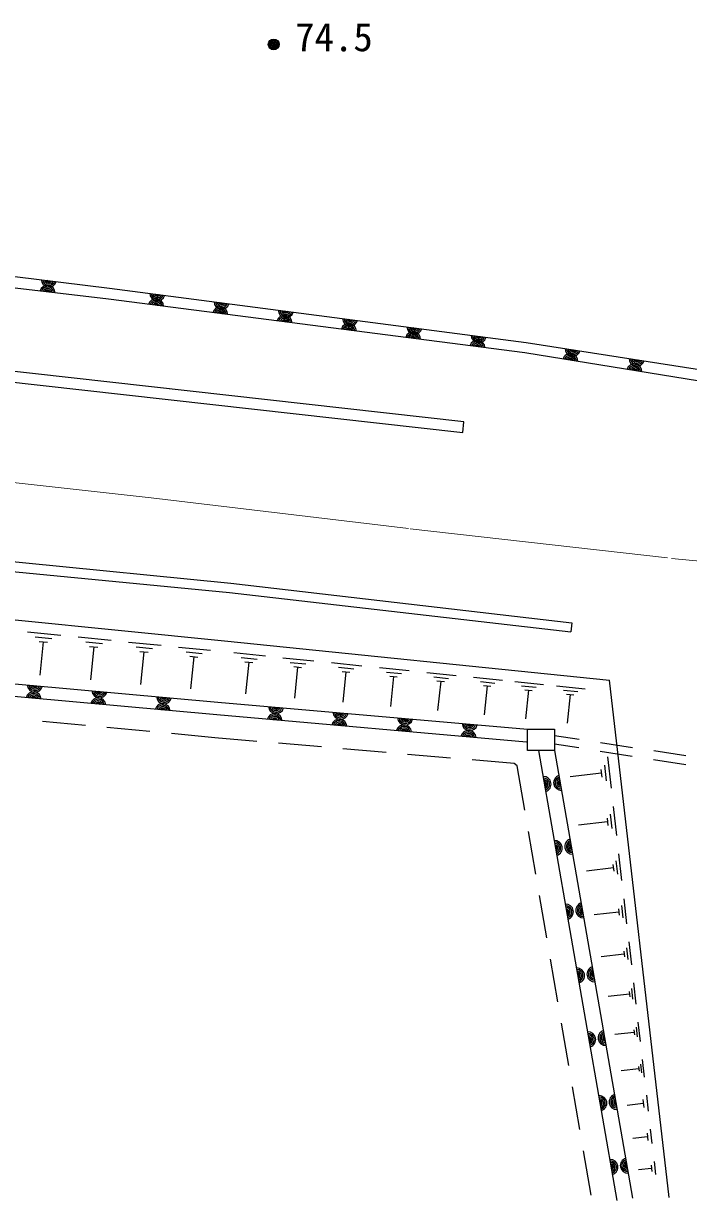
# Model space of a CAD drawing. Units: millimetres, scale not verified. Extents: x 40000 to 680000, y 20000 to 380000.
# Drawn here: x 433727 to 464505, y 252737 to 307243 of the extents above; entities that cross this region are included whole.
import ezdxf
from ezdxf.enums import TextEntityAlignment as Align

# ---------------------------------------------------------------- set-up
doc = ezdxf.new("R2010")
doc.units = ezdxf.units.MM
doc.header["$LTSCALE"] = 1000
doc.linetypes.add('CHAIN', pattern=[18.5, 12, -1.5, 3.5, -1.5])
doc.layers.add('M-BGD', color=7, linetype='Continuous', lineweight=25)
doc.layers.add('M-BMK', color=2, linetype='CHAIN', lineweight=13)
doc.styles.add('ＭＳ ゴシック', font='')
doc.styles.get('ＭＳ ゴシック').set_extended_font_data('MS Gothic')

msp = doc.modelspace()

# ---------------------------------------------------------------- linework, layer by layer
at = {"layer": 'M-BGD'}
for p, q in [((459104, 279495), (459065, 279072)), ((433904, 279069), (435448, 278914)), ((434270, 278837), (435042, 278760)), ((434444, 278625), (434830, 278586)), ((434637, 278605), (434482, 277061)), ((436253, 278833), (437779, 278680)), ((436615, 278604), (437378, 278528)), ((438584, 278599), (440091, 278448)), ((436787, 278394), (437168, 278356)), ((436978, 278375), (436824, 276849)), ((438942, 278373), (439696, 278297)), ((439111, 278165), (439488, 278128)), ((439300, 278147), (439148, 276639)), ((440896, 278367), (442386, 278217)), ((441250, 278143), (441995, 278069)), ((443458, 278109), (444922, 277958)), ((441418, 277938), (441790, 277901)), ((441604, 277920), (441454, 276430)), ((443805, 277888), (444537, 277813)), ((443969, 277686), (444335, 277649)), ((444152, 277667), (444002, 276203)), ((445731, 277875), (447168, 277728)), ((446072, 277659), (446791, 277585)), ((446233, 277461), (446592, 277424)), ((446413, 277442), (446265, 276005)), ((447977, 277645), (449388, 277500)), ((448312, 277432), (449017, 277360)), ((448470, 277238), (448823, 277202)), ((448647, 277220), (448502, 275809)), ((450197, 277417), (451582, 277275)), ((450526, 277208), (451218, 277137)), ((450681, 277018), (451027, 276982)), ((450854, 277000), (450712, 275615)), ((452391, 277192), (453749, 277053)), ((452713, 276987), (453392, 276918)), ((454558, 276970), (455891, 276833)), ((452865, 276800), (453205, 276765)), ((453035, 276783), (452896, 275424)), ((454874, 276769), (455541, 276700)), ((455024, 276585), (455357, 276551)), ((455191, 276568), (455054, 275235)), ((456465, 276774), (457798, 276637)), ((456781, 276573), (457448, 276505)), ((456931, 276389), (457264, 276355)), ((457097, 276372), (456961, 275039)), ((458398, 276576), (459731, 276439)), ((458714, 276375), (459381, 276306)), ((463605, 252879), (460849, 276827)), ((458864, 276191), (459197, 276157)), ((459031, 276174), (458894, 274840)), ((436593, 274733), (434602, 274921)), ((439580, 274451), (437589, 274639)), ((442582, 274168), (440576, 274357)), ((444528, 273999), (442582, 274168)), ((458302, 274276), (459447, 274101)), ((447517, 273740), (445525, 273913)), ((450506, 273481), (448513, 273654)), ((459436, 273692), (458302, 273870)), ((460435, 273949), (461918, 273721)), ((453495, 273222), (451502, 273395)), ((456438, 272967), (454491, 273136)), ((461212, 252737), (457575, 273579)), ((458302, 273579), (461912, 252837)), ((461906, 273305), (460424, 273537)), ((460753, 273286), (460920, 271835)), ((464376, 272918), (462894, 273150)), ((462906, 273569), (464389, 273342)), ((456580, 272864), (456438, 272967)), ((456933, 270810), (456580, 272864)), ((460453, 272700), (460494, 272337)), ((460613, 272902), (460697, 272177)), ((460473, 272519), (459022, 272352)), ((461017, 270988), (461172, 269640)), ((460739, 270444), (460777, 270107)), ((460888, 270632), (460965, 269958)), ((457440, 267854), (457102, 269825)), ((460758, 270275), (459410, 270120)), ((461270, 268796), (461413, 267548)), ((461011, 268292), (461047, 267980)), ((461149, 268466), (461221, 267842)), ((461029, 268136), (459781, 267992)), ((457948, 264897), (457610, 266868)), ((461510, 266706), (461643, 265552)), ((461288, 266095), (460134, 265963)), ((461271, 266240), (461305, 265951)), ((461399, 266401), (461466, 265824)), ((461637, 264431), (461698, 263899)), ((461740, 264712), (461862, 263648)), ((458456, 261940), (458118, 263912)), ((461535, 264149), (460471, 264027)), ((461520, 264282), (461550, 264016)), ((461958, 262810), (462071, 261832)), ((461770, 262293), (460792, 262181)), ((461756, 262415), (461784, 262171)), ((461864, 262552), (461921, 262063)), ((458964, 258984), (458626, 260955)), ((461982, 260635), (462008, 260411)), ((462081, 260760), (462133, 260312)), ((462167, 260996), (462270, 260101)), ((461995, 260523), (461099, 260420)), ((462197, 258936), (462221, 258732)), ((462288, 259050), (462335, 258642)), ((462366, 259267), (462460, 258449)), ((462209, 258834), (461391, 258740)), ((459472, 256027), (459134, 257998)), ((462392, 257410), (462435, 257038)), ((462556, 257617), (462642, 256874)), ((462413, 257224), (461670, 257138)), ((462608, 255688), (461936, 255611)), ((462589, 255856), (462627, 255520)), ((462737, 256043), (462815, 255371)), ((459994, 252987), (459641, 255041)), ((462794, 254223), (462189, 254154)), ((462776, 254374), (462811, 254072)), ((462910, 254543), (462980, 253938))]:
    msp.add_line(p, q, dxfattribs=at)
for points in [[(479576, 306894), (478461, 288347), (478205, 288169), (475961, 288902), (456931, 291994), (437666, 294484), (420094, 296547), (412563, 297451), (407573, 297951)], [(407630, 298677), (412630, 298057), (420166, 297153), (437712, 294993), (456993, 292472), (476106, 289496), (477884, 288915), (479101, 307029)], [(372651, 287380), (384814, 286791), (397400, 285794), (414379, 284194), (443323, 281328), (459104, 279495)], [(372634, 286877), (384778, 286224), (397377, 285302), (414370, 283690), (443267, 280899), (459065, 279072)], [(372568, 284948), (384651, 284234), (397178, 283241), (414094, 281561), (443024, 278656), (460849, 276827)], [(372457, 281707), (384468, 281119), (396899, 280023), (413822, 278429), (442726, 275813), (457057, 274557)], [(457006, 273966), (442673, 275223), (413767, 277839), (396845, 279433), (384428, 280527), (372428, 281115)]]:
    msp.add_lwpolyline(points, dxfattribs=at)
for points in [[(426770, 291367), (454055, 288303), (454110, 288791), (426824, 291854)], [(457057, 274557), (458302, 274557), (458302, 273579), (457057, 273579)]]:
    msp.add_lwpolyline(points, close=True, dxfattribs=at)
for radius in [250, 204, 159, 114, 68.2, 22.7]:
    msp.add_circle((445306, 306277), radius, dxfattribs=at)
for centre, radius, start, end in [((434833, 294762), 354, 2.0999, 164.5051), ((434901, 295394), 354, 181.7802, 344.1854), ((434833, 294762), 283, 4.324, 162.2811), ((434901, 295394), 283, 184.0043, 341.9614), ((434833, 294762), 212, 8.0703, 158.5347), ((434901, 295394), 212, 187.7506, 338.215), ((434833, 294762), 142, 15.782, 150.823), ((434901, 295394), 142, 195.4623, 330.5033), ((434901, 295394), 100, 205.78, 320.1856), ((434833, 294762), 100, 26.0997, 140.5053), ((439854, 294146), 354, 1.4331, 163.8383), ((439923, 294759), 354, 181.3475, 343.7527), ((439854, 294146), 283, 3.6572, 161.6142), ((439923, 294759), 283, 183.5715, 341.5286), ((439854, 294146), 212, 7.4035, 157.8679), ((439923, 294759), 212, 187.3178, 337.7823), ((439923, 294759), 142, 195.0296, 330.0706), ((439923, 294759), 100, 205.3472, 319.7529), ((442898, 294370), 354, 181.3475, 343.7527), ((442898, 294370), 283, 183.5715, 341.5286), ((442898, 294370), 212, 187.3178, 337.7823), ((439854, 294146), 142, 15.1152, 150.1562), ((439854, 294146), 100, 25.4329, 139.8385), ((442829, 293762), 354, 1.4331, 163.8383), ((442829, 293762), 283, 3.6572, 161.6142), ((442829, 293762), 212, 7.4035, 157.8679), ((442829, 293762), 142, 15.1152, 150.1562), ((442829, 293762), 100, 25.4329, 139.8385), ((442898, 294370), 142, 195.0296, 330.0706), ((442898, 294370), 100, 205.3472, 319.7529), ((445872, 293981), 354, 181.3475, 343.7527), ((445872, 293981), 283, 183.5715, 341.5286), ((445872, 293981), 212, 187.3178, 337.7823), ((445872, 293981), 142, 195.0296, 330.0706), ((445872, 293981), 100, 205.3472, 319.7529), ((445804, 293377), 354, 1.4331, 163.8383), ((445804, 293377), 283, 3.6572, 161.6142), ((445804, 293377), 212, 7.4035, 157.8679), ((445804, 293377), 142, 15.1152, 150.1562), ((445804, 293377), 100, 25.4329, 139.8385), ((448779, 292993), 354, 1.4331, 163.8383), ((448847, 293592), 354, 181.3475, 343.7527), ((448779, 292993), 283, 3.6572, 161.6142), ((448847, 293592), 283, 183.5715, 341.5286), ((448847, 293592), 212, 187.3178, 337.7823), ((448847, 293592), 142, 195.0296, 330.0706), ((448847, 293592), 100, 205.3472, 319.7529), ((448779, 292993), 212, 7.4035, 157.8679), ((448779, 292993), 142, 15.1152, 150.1562), ((448779, 292993), 100, 25.4329, 139.8385), ((451755, 292608), 354, 1.4331, 163.8383), ((451822, 293203), 354, 181.3475, 343.7527), ((451755, 292608), 283, 3.6572, 161.6142), ((451822, 293203), 283, 183.5715, 341.5286), ((451755, 292608), 212, 7.4035, 157.8679), ((451822, 293203), 212, 187.3178, 337.7823), ((451755, 292608), 142, 15.1152, 150.1562), ((451755, 292608), 100, 25.4329, 139.8385), ((451822, 293203), 142, 195.0296, 330.0706), ((451822, 293203), 100, 205.3472, 319.7529), ((454796, 292814), 354, 181.3475, 343.7527), ((454796, 292814), 283, 183.5715, 341.5286), ((454796, 292814), 212, 187.3178, 337.7823), ((454796, 292814), 142, 195.0296, 330.0706), ((454796, 292814), 100, 205.3472, 319.7529), ((454730, 292224), 354, 1.4331, 163.8383), ((454730, 292224), 283, 3.6572, 161.6142), ((454730, 292224), 212, 7.4035, 157.8679), ((454730, 292224), 142, 15.1152, 150.1562), ((454730, 292224), 100, 25.4329, 139.8385), ((459147, 292191), 354, 179.9491, 342.3543), ((459147, 292191), 283, 182.1731, 340.1302), ((459147, 292191), 212, 185.9194, 336.3839), ((459147, 292191), 142, 193.6312, 328.6722), ((459035, 291597), 354, 359.5695, 161.9747), ((459035, 291597), 283, 1.7935, 159.7506), ((459035, 291597), 212, 5.5399, 156.0043), ((459035, 291597), 142, 13.2516, 148.2926), ((459035, 291597), 100, 23.5692, 137.9749), ((459147, 292191), 100, 203.9488, 318.3545), ((462111, 291730), 354, 179.9491, 342.3543), ((462111, 291730), 283, 182.1731, 340.1302), ((462111, 291730), 212, 185.9194, 336.3839), ((462111, 291730), 142, 193.6312, 328.6722), ((462111, 291730), 100, 203.9488, 318.3545), ((461996, 291116), 354, 359.5695, 161.9747), ((461996, 291116), 283, 1.7935, 159.7506), ((461996, 291116), 212, 5.5399, 156.0043), ((461996, 291116), 142, 13.2516, 148.2926), ((461996, 291116), 100, 23.5692, 137.9749), ((434254, 276634), 354, 183.6265, 346.0317), ((434254, 276634), 283, 185.8505, 343.8077), ((434254, 276634), 212, 189.5969, 340.0613), ((434254, 276634), 142, 197.3086, 332.3496), ((434254, 276634), 100, 207.6263, 322.0319), ((434191, 275936), 354, 3.6265, 166.0317), ((434191, 275936), 283, 5.8506, 163.8076), ((434191, 275936), 212, 9.5969, 160.0613), ((434191, 275936), 142, 17.3086, 152.3496), ((434191, 275936), 100, 27.6263, 142.0319), ((437179, 275666), 354, 3.6265, 166.0317), ((437242, 276364), 354, 183.6265, 346.0317), ((437179, 275666), 283, 5.8506, 163.8076), ((437242, 276364), 283, 185.8505, 343.8077), ((437179, 275666), 212, 9.5969, 160.0613), ((437242, 276364), 212, 189.5969, 340.0613), ((437179, 275666), 142, 17.3086, 152.3496), ((437242, 276364), 142, 197.3086, 332.3496), ((437242, 276364), 100, 207.6263, 322.0319), ((440230, 276094), 354, 183.6265, 346.0317), ((440230, 276094), 283, 185.8505, 343.8077), ((440230, 276094), 212, 189.5969, 340.0613), ((440230, 276094), 142, 197.3086, 332.3496), ((440230, 276094), 100, 207.6263, 322.0319), ((437179, 275666), 100, 27.6263, 142.0319), ((440166, 275395), 354, 3.6265, 166.0317), ((440166, 275395), 283, 5.8506, 163.8076), ((440166, 275395), 212, 9.5969, 160.0613), ((440166, 275395), 142, 17.3086, 152.3496), ((440166, 275395), 100, 27.6263, 142.0319), ((445352, 274934), 354, 3.7879, 166.1931), ((445414, 275632), 354, 183.7879, 346.1931), ((445414, 275632), 283, 186.0119, 343.969), ((445414, 275632), 212, 189.7583, 340.2227), ((445414, 275632), 142, 197.47, 332.511), ((445414, 275632), 100, 207.7877, 322.1933), ((448402, 275370), 354, 183.7879, 346.1931), ((448402, 275370), 283, 186.0119, 343.969), ((448402, 275370), 212, 189.7583, 340.2227), ((448402, 275370), 142, 197.47, 332.511), ((448402, 275370), 100, 207.7877, 322.1933), ((445352, 274934), 283, 6.0119, 163.969), ((445352, 274934), 212, 9.7583, 160.2227), ((445352, 274934), 142, 17.47, 152.511), ((445352, 274934), 100, 27.7877, 142.1933), ((448340, 274672), 354, 3.7879, 166.1931), ((448340, 274672), 283, 6.0119, 163.969), ((448340, 274672), 212, 9.7583, 160.2227), ((448340, 274672), 142, 17.47, 152.511), ((448340, 274672), 100, 27.7877, 142.1933), ((451329, 274410), 354, 3.7879, 166.1931), ((451391, 275108), 354, 183.7879, 346.1931), ((451391, 275108), 283, 186.0119, 343.969), ((451391, 275108), 212, 189.7583, 340.2227), ((451391, 275108), 142, 197.47, 332.511), ((451391, 275108), 100, 207.7877, 322.1933), ((454379, 274846), 354, 183.7879, 346.1931), ((454379, 274846), 283, 186.0119, 343.969), ((454379, 274846), 212, 189.7583, 340.2227), ((454379, 274846), 142, 197.47, 332.511), ((454379, 274846), 100, 207.7877, 322.1933), ((451329, 274410), 283, 6.0119, 163.969), ((451329, 274410), 212, 9.7583, 160.2227), ((451329, 274410), 142, 17.47, 152.511), ((451329, 274410), 100, 27.7877, 142.1933), ((454318, 274148), 354, 3.7879, 166.1931), ((454318, 274148), 283, 6.0119, 163.969), ((454318, 274148), 212, 9.7583, 160.2227), ((454318, 274148), 142, 17.47, 152.511), ((454318, 274148), 100, 27.7877, 142.1933), ((457793, 272015), 354, 288.6971, 91.1023), ((457793, 272015), 283, 290.9211, 88.8782), ((457793, 272015), 212, 294.6675, 85.1319), ((457793, 272015), 142, 302.3792, 77.4202), ((457793, 272015), 100, 312.6969, 67.1025), ((458617, 272084), 354, 108.6711, 271.0763), ((458617, 272084), 283, 110.8952, 268.8523), ((458617, 272084), 212, 114.6415, 265.1059), ((458617, 272084), 142, 122.3532, 257.3942), ((458617, 272084), 100, 132.6709, 247.0765), ((458309, 269059), 354, 288.6971, 91.1023), ((458309, 269059), 283, 290.9211, 88.8782), ((458309, 269059), 212, 294.6675, 85.1319), ((459131, 269128), 354, 108.6711, 271.0763), ((459131, 269128), 283, 110.8952, 268.8523), ((459131, 269128), 212, 114.6415, 265.1059), ((458309, 269059), 142, 302.3792, 77.4202), ((458309, 269059), 100, 312.6969, 67.1025), ((459131, 269128), 142, 122.3532, 257.3942), ((459131, 269128), 100, 132.6709, 247.0765), ((458825, 266104), 354, 288.6971, 91.1023), ((458825, 266104), 283, 290.9211, 88.8782), ((458825, 266104), 212, 294.6675, 85.1319), ((458825, 266104), 142, 302.3792, 77.4202), ((458825, 266104), 100, 312.6969, 67.1025), ((459646, 266173), 354, 108.6711, 271.0763), ((459646, 266173), 283, 110.8952, 268.8523), ((459646, 266173), 212, 114.6415, 265.1059), ((459646, 266173), 142, 122.3532, 257.3942), ((459646, 266173), 100, 132.6709, 247.0765), ((459340, 263149), 354, 288.6971, 91.1023), ((459340, 263149), 283, 290.9211, 88.8782), ((459340, 263149), 212, 294.6675, 85.1319), ((459340, 263149), 142, 302.3792, 77.4202), ((460160, 263217), 354, 108.6711, 271.0763), ((460160, 263217), 283, 110.8952, 268.8523), ((460160, 263217), 212, 114.6415, 265.1059), ((460160, 263217), 142, 122.3532, 257.3942), ((460160, 263217), 100, 132.6709, 247.0765), ((459340, 263149), 100, 312.6969, 67.1025), ((459856, 260193), 354, 288.6971, 91.1023), ((460675, 260262), 354, 108.6711, 271.0763), ((459856, 260193), 283, 290.9211, 88.8782), ((459856, 260193), 212, 294.6675, 85.1319), ((459856, 260193), 142, 302.3792, 77.4202), ((459856, 260193), 100, 312.6969, 67.1025), ((460675, 260262), 283, 110.8952, 268.8523), ((460675, 260262), 212, 114.6415, 265.1059), ((460675, 260262), 142, 122.3532, 257.3942), ((460675, 260262), 100, 132.6709, 247.0765), ((460372, 257238), 354, 288.6971, 91.1023), ((460372, 257238), 283, 290.9211, 88.8782), ((460372, 257238), 212, 294.6675, 85.1319), ((460372, 257238), 142, 302.3792, 77.4202), ((460372, 257238), 100, 312.6969, 67.1025), ((461189, 257306), 354, 108.6711, 271.0763), ((461189, 257306), 283, 110.8952, 268.8523), ((461189, 257306), 212, 114.6415, 265.1059), ((461189, 257306), 142, 122.3532, 257.3942), ((461189, 257306), 100, 132.6709, 247.0765), ((460888, 254283), 354, 288.6971, 91.1023), ((460888, 254283), 283, 290.9211, 88.8782), ((461703, 254351), 354, 108.6711, 271.0763), ((461703, 254351), 283, 110.8952, 268.8523), ((460888, 254283), 212, 294.6675, 85.1319), ((460888, 254283), 142, 302.3792, 77.4202), ((460888, 254283), 100, 312.6969, 67.1025), ((461703, 254351), 212, 114.6415, 265.1059), ((461703, 254351), 142, 122.3532, 257.3942), ((461703, 254351), 100, 132.6709, 247.0765)]:
    msp.add_arc(centre, radius, start, end, dxfattribs=at)
at = {"layer": 'M-BMK'}
msp.add_lwpolyline([(373641, 291510), (387564, 290730), (403062, 289247), (415918, 287873), (428007, 286564), (439630, 285273), (451619, 283848), (463725, 282474), (471552, 281681)], dxfattribs=at)

# ---------------------------------------------------------------- texts
at = {"layer": 'M-BGD', "style": 'ＭＳ ゴシック'}
msp.add_text('74.5', height=1320, dxfattribs=at).set_placement((446299, 305565), align=Align.BOTTOM_LEFT)

doc.saveas('drawing.dxf')
